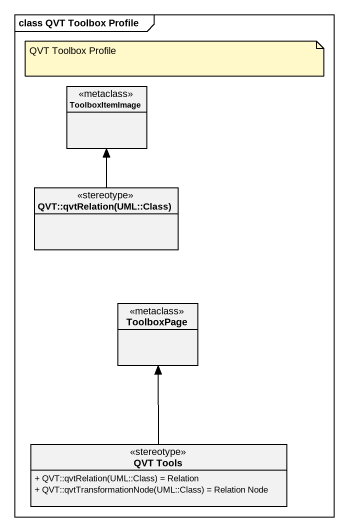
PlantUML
@startuml
mainframe class QVT Toolbox Profile
hide circle
hide empty members
skinparam classAttributeIconSize 0
class ToolboxItemImage <<metaclass>>
class "QVT::qvtRelation(UML::Class)" as QVT_qvtRelation_UML_Class <<stereotype>>
class ToolboxPage <<metaclass>>
class "QVT Tools" as QVT_Tools <<stereotype>> {
  {field} + QVT::qvtRelation(UML::Class) = Relation
  {field} + QVT::qvtTransformationNode(UML::Class) = Relation Node
}
QVT_qvtRelation_UML_Class -up-> ToolboxItemImage
QVT_Tools -up-> ToolboxPage
note as N1
  QVT Toolbox Profile
end note
@enduml
